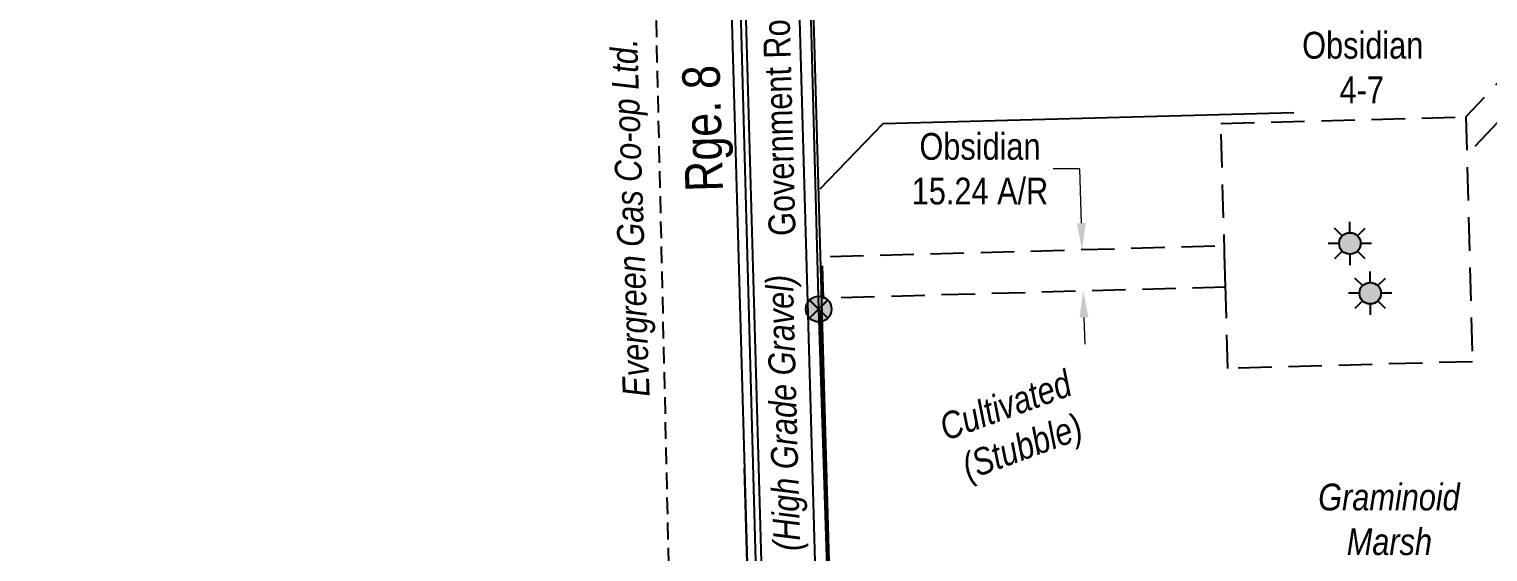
# Model space of a CAD drawing. Extents: x 628501 to 635392, y 5905924 to 5910752.
# Drawn here: x 631317 to 631862, y 5906911 to 5907106 of the extents above; entities that cross this region are included whole.
import ezdxf
from ezdxf.enums import TextEntityAlignment as Align

# ---------------------------------------------------------------- set-up
doc = ezdxf.new("R2010")
doc.units = 0
doc.header["$LTSCALE"] = 5
doc.header["$PDSIZE"] = 0.5
for name, pattern in [('foc-ACCESSROAD', [3.75, 2.5, -1.25]), ('foc-FLOWLINE', [3.75, 2.5, -1.25]), ('POWERLINE5', [7.8, 2.4, -0.6, 0.6, -0.6, 0.6, -0.6, 2.4]), ('UG_PIPE', [1.875, 1.25, -0.625])]:
    doc.linetypes.add(name, pattern=pattern)
doc.layers.get('Defpoints').update_dxf_attribs({"color": 9})
for name, color, linetype in [('AS-FENCE', 48, 'foc-FENCE'), ('AS-PIPE-UG', 44, 'UG_PIPE'), ('AS-PIPE-UG-T', 44, 'Continuous'), ('AS-POWER', 104, 'foc-POWER'), ('AS-POWER-EXISTING', 72, 'POWERLINE5'), ('AS-TELUS', 224, 'foc-TEL'), ('C-AR', 13, 'foc-ACCESSROAD'), ('C-FLOWLINE', 13, 'foc-FLOWLINE'), ('C-WS', 13, 'foc-ACCESSROAD'), ('C-WS-S', 8, 'Continuous'), ('D-TXT', 6, 'Continuous'), ('L-ROAD-T', 7, 'Continuous'), ('L-SEC', 7, 'Continuous'), ('L-TITLEDB', 4, 'Continuous'), ('L-TITLEDB-T', 4, 'Continuous'), ('WETLAND-T', 146, 'Continuous')]:
    doc.layers.add(name, color=color, linetype=linetype)
for name, color, linetype, lineweight in [('C-AR-T', 13, 'Continuous', 9), ('C-WS-T', 13, 'Continuous', 9), ('F-RW-T', 190, 'Continuous', 9), ('T-TEXT', 48, 'Continuous', 18)]:
    doc.layers.add(name, color=color, linetype=linetype, lineweight=lineweight)
doc.styles.add('80CG', font='ARIALN.TTF', dxfattribs={"height": 10})
doc.styles.add('80L', font='ARIALN.TTF', dxfattribs={"height": 10})
doc.styles.add('80LS', font='ARIALNI.TTF', dxfattribs={"height": 10})
doc.styles.add('foc-LtypeFont', font='ARIALN.TTF', dxfattribs={"height": 7.35})
doc.linetypes.add('foc-FENCE', pattern='A,10,-1,["X",foc-LtypeFont,S=0.2,R=0,X=-0.625,Y=-0.75],-1.24', length=12.24)
doc.linetypes.add('foc-POWER', pattern='A,6,-1,["P",foc-LtypeFont,S=0.2,R=0,X=-0.625,Y=-0.75],-1.24,4', length=12.24)
doc.linetypes.add('foc-POWER_BURIED', pattern='A,10,-1,["P",foc-LtypeFont,S=0.2,R=0,X=-0.425,Y=-0.75],-2', length=13)
doc.linetypes.add('foc-TEL', pattern='A,2,-1,["T",foc-LtypeFont,S=0.2,R=0,X=-0.425,Y=-0.75],-1.24,8', length=12.24)
doc.dimstyles.new('Compass 5 000', dxfattribs={"dimscale": 5, "dimtxt": 9, "dimasz": 2, "dimexe": 0.2, "dimexo": 0.0625, "dimgap": 0.5, "dimtad": 0, "dimtih": 1, "dimtoh": 1, "dimzin": 0, "dimdsep": 46, "dimtxsty": '80CG', "dimcen": 0.1, "dimse1": 1, "dimse2": 1, "dimclrd": 256, "dimclrt": 256, "dimaunit": 1, "dimadec": 4, "dimazin": 0, "dimtfac": 0.06, "dimtofl": 0, "dimtmove": 0, "dimatfit": 1, "dimfxl": 0.2, "dimtolj": 1, "dimtzin": 0, "dimlwd": -1, "dimarcsym": 0})

# ---------------------------------------------------------------- blocks, each defined once
blk = doc.blocks.new('POWERPOLE')
h = blk.add_hatch(color=255)
edge = h.paths.add_edge_path()
edge.add_arc((0, 0), 0.96, 0, 360)
at = {"linetype": 'Continuous'}
for p, q in [((0.68, -0.68), (-0.68, 0.68)), ((-0.68, -0.68), (0.68, 0.68))]:
    blk.add_line(p, q, dxfattribs=at)
blk.add_circle((0, 0), 0.96, dxfattribs=at)
blk = doc.blocks.new('*D397')
at = {"layer": 'C-AR-T', "transparency": 16777216}
for p, q in [((631709.55, 5907053.52), (631699.55, 5907053.52)), ((631710.11, 5907033.27), (631709.55, 5907053.52)), ((631711.08, 5906998.05), (631711.36, 5906988.05))]:
    blk.add_line(p, q, dxfattribs=at)
for points in [[(631711.78, 5907033.32), (631708.45, 5907033.23), (631710.39, 5907023.28)], [(631712.75, 5906998.09), (631709.42, 5906998), (631710.81, 5907008.04)]]:
    blk.add_solid(points, dxfattribs=at)
at = {"layer": 'Defpoints', "color": 0, "transparency": 16777216}
for p in [(631643.44, 5907021.43), (631710.39, 5907023.28), (631643.86, 5907006.2)]:
    blk.add_point(p, dxfattribs=at)
at = {"layer": 'C-AR-T', "transparency": 16777216, "insert": (631672.27, 5907053.52), "char_height": 10, "attachment_point": 5, "style": '80CG'}
blk.add_mtext('\\A1;Obsidian\\P15.24 A/R', dxfattribs=at)
blk = doc.blocks.new('*D422')
at = {"layer": 'Defpoints', "color": 0, "transparency": 16777216}
for p in [(631387.5, 5906827.19), (631404.26, 5906827.69), (631387.8, 5906817.14)]:
    blk.add_point(p, dxfattribs=at)
at = {"layer": 'F-RW-T', "transparency": 16777216}
for p, q in [((631402.71, 5906879.06), (631392.71, 5906879.06)), ((631403.96, 5906837.69), (631402.71, 5906879.06)), ((631404.86, 5906807.64), (631405.16, 5906797.65))]:
    blk.add_line(p, q, dxfattribs=at)
for points in [[(631405.62, 5906837.74), (631402.29, 5906837.64), (631404.26, 5906827.69)], [(631406.52, 5906807.69), (631403.19, 5906807.59), (631404.56, 5906817.64)]]:
    blk.add_solid(points, dxfattribs=at)
at = {"layer": 'F-RW-T', "transparency": 16777216, "insert": (631353.63, 5906879.06), "char_height": 10, "attachment_point": 5, "style": '80CG'}
blk.add_mtext('\\A1;Pembina\\P10.06 P/L R/W\\PPlan 1120 MC', dxfattribs=at)
blk = doc.blocks.new('*D433')
at = {"layer": 'Defpoints', "color": 0, "transparency": 16777216}
for p in [(631604.6, 5907306.99), (631583.33, 5906972.99), (631613.79, 5906973.83)]:
    blk.add_point(p, dxfattribs=at)
at = {"layer": 'L-TITLEDB-T', "transparency": 16777216}
for p, q in [((631564.15, 5907305.88), (631554.15, 5907305.6)), ((631614.6, 5907307.27), (631624.59, 5907307.54))]:
    blk.add_line(p, q, dxfattribs=at)
for points in [[(631614.55, 5907308.93), (631614.64, 5907305.6), (631604.6, 5907306.99)], [(631564.1, 5907307.54), (631564.19, 5907304.21), (631574.14, 5907306.15)]]:
    blk.add_solid(points, dxfattribs=at)
at = {"layer": 'L-TITLEDB-T', "transparency": 16777216, "insert": (631660.59, 5907307.54), "char_height": 10, "attachment_point": 5, "style": '80CG', "bg_fill": 3, "box_fill_scale": 1.1, "bg_fill_color": 256, "bg_fill_true_color": 13158600, "bg_fill_transparency": 0}
blk.add_mtext('\\A1;30.48 Road \\PPlan 5805 LZ', dxfattribs=at)
blk = doc.blocks.new('GAS')
h = blk.add_hatch(color=255)
h.dxf.hatch_style = 1
edge = h.paths.add_edge_path()
edge.add_arc((0, 0), 0.9, 0, 360)
for p, q in [((-0.57, 0.57), (-1.14, 1.14)), ((0, 0.81), (0, 1.62)), ((0.57, 0.57), (1.14, 1.14)), ((-0.81, 0), (-1.62, 0)), ((1.62, 0), (0.81, 0)), ((-0.57, -0.57), (-1.14, -1.14)), ((0, -0.81), (0, -1.62)), ((1.14, -1.14), (0.57, -0.57))]:
    blk.add_line(p, q)
blk.add_circle((0, 0), 0.8)

msp = doc.modelspace()

# ---------------------------------------------------------------- linework, layer by layer
at = {"layer": 'AS-FENCE', "flags": 128}
for points in [[(631612.592, 5907000.44), (631615.589, 5906905.741), (631620.367, 5906755.962), (631622.092, 5906702.497)], [(631612.593, 5907000.441), (631615.589, 5906905.743), (631620.367, 5906755.963), (631622.092, 5906702.498)], [(631347.379, 5906809.38), (631457.902, 5906813.578), (631494.868, 5906814.873), (631552.699, 5906816.94), (631587.736, 5906818.39), (631587.072, 5906844.157), (631584.341, 5906941.787)], [(631347.379, 5906809.379), (631457.902, 5906813.577), (631494.868, 5906814.872), (631552.698, 5906816.938), (631587.736, 5906818.389), (631587.072, 5906844.155), (631584.341, 5906941.785)]]:
    msp.add_lwpolyline(points, dxfattribs=at)
at = {"layer": 'AS-PIPE-UG'}
msp.add_lwpolyline([(631557.609, 5906840.236), (631549.224, 5907204.732)], dxfattribs=at)
at = {"layer": 'AS-POWER', "flags": 128}
msp.add_lwpolyline([(631642.889, 5905944.645), (631638.115, 5906115.855), (631620.777, 5906709.453), (631617.604, 5906807.528), (631615.219, 5906904.895), (631612.058, 5907001.184), (631592.89, 5907723.276)], dxfattribs=at)
msp.add_lwpolyline([(631642.889, 5905944.645), (631638.115, 5906115.855), (631620.777, 5906709.453), (631617.604, 5906807.528), (631615.219, 5906904.895), (631612.058, 5907001.184), (631592.89, 5907723.276)], dxfattribs=at)
at = {"layer": 'AS-POWER', "linetype": 'foc-POWER_BURIED', "flags": 128}
msp.add_lwpolyline([(631612.591, 5907046.072), (631636.167, 5907070.533), (631789.485, 5907074.526)], dxfattribs=at)
at = {"layer": 'AS-TELUS', "flags": 128}
msp.add_lwpolyline([(631610.161, 5906115.137), (631566.275, 5907726.334)], dxfattribs=at)
at = {"layer": 'C-AR', "flags": 128}
msp.add_lwpolyline([(631763.928, 5907009.508), (631763.507, 5907024.742), (631613.284, 5907020.6), (631613.704, 5907005.365)], close=True, dxfattribs=at)
at = {"layer": 'C-FLOWLINE', "flags": 128}
msp.add_lwpolyline([(631853.653, 5907072.965), (631854.045, 5907058.734), (632170.147, 5907393.203), (632155.911, 5907392.786)], close=True, dxfattribs=at)
at = {"layer": 'C-WS'}
msp.add_lwpolyline([(631762.247, 5907070.444), (631853.653, 5907072.965), (631856.173, 5906981.56), (631764.768, 5906979.039)], close=True, dxfattribs=at)
at = {"layer": 'L-SEC'}
for p, q in [((631593.142, 5906818.458), (631570.36, 5907622.552)), ((631613.247, 5906819.058), (631590.466, 5907623.122))]:
    msp.add_line(p, q, dxfattribs=at)
at = {"layer": 'L-TITLEDB', "flags": 128}
for points in [[(631587.966, 5906818.304), (631565.184, 5907622.406)], [(631618.424, 5906819.167), (631595.642, 5907623.269)]]:
    msp.add_lwpolyline(points, dxfattribs=at)

# ---------------------------------------------------------------- block references
at = {"layer": 'AS-POWER-EXISTING'}
for p, xscale, yscale, zscale in [((631612.058, 5907001.186), 4.999999999999975, 4.999999999999975, 4.999999999999975), ((631612.058, 5907001.184), 4.999999999999985, 4.999999999999985, 4.999999999999985)]:
    msp.add_blockref('POWERPOLE', p, dxfattribs=dict(at, xscale=xscale, yscale=yscale, zscale=zscale))
at = {"layer": 'C-WS-S', "xscale": 4.999999999999992, "yscale": 4.999999999999992, "zscale": 4.999999999999992}
for p in [(631810.369, 5907025.695), (631817.954, 5907007.093)]:
    msp.add_blockref('GAS', p, dxfattribs=at)

# ---------------------------------------------------------------- texts
at = {"layer": 'AS-PIPE-UG-T', "insert": (631538.943, 5906968), "char_height": 9.9968, "attachment_point": 1, "rotation": 92.01219, "style": '80L'}
msp.add_mtext_dynamic_manual_height_columns('\\pi0.30413;{\\fArial Narrow|b0|i1|c0|p34;Evergreen Gas Co-op Ltd.}', width=132.60562, gutter_width=99.968, heights=[0], dxfattribs=at)
at = {"layer": 'C-WS-T', "insert": (631792.242, 5907104.69), "char_height": 10, "attachment_point": 1, "style": '80L'}
msp.add_mtext_dynamic_manual_height_columns('\\pi0.33279;Obsidian\\P\\pi14.31;4-7', width=44.49914, gutter_width=49.984, heights=[0], dxfattribs=at)
at = {"layer": 'D-TXT', "color": 3, "insert": (631562.315, 5907044.804), "char_height": 14, "attachment_point": 1, "rotation": 91.58194, "style": '80L'}
msp.add_mtext_dynamic_manual_height_columns('Rge. 8', width=73.73168, gutter_width=47.485, heights=[0], dxfattribs=at)
at = {"layer": 'L-ROAD-T', "style": '80L'}
msp.add_text('Government Road Allowance', height=10, rotation=91.58055, dxfattribs=at).set_placement((631596.379, 5907102.972), align=Align.MIDDLE_CENTER)
at = {"layer": 'WETLAND-T', "insert": (631797.968, 5906936.038), "char_height": 10, "attachment_point": 1, "style": '80L', "bg_fill": 2}
msp.add_mtext_dynamic_manual_height_columns('\\pi0.59738;{\\fArial Narrow|b0|i1|c0|p34;Graminoid\\P\\pi11.249;Marsh}', width=53.48672, gutter_width=99.968, heights=[0], dxfattribs=at)

# ---------------------------------------------------------------- dimensions: what is measured, and where the dimension line sits
at = {"layer": 'C-AR-T'}
dim = msp.add_linear_dim(base=(631710.387, 5907023.277), p1=(631643.859, 5907006.197), p2=(631643.439, 5907021.431), angle=91.57946, text='Obsidian\\P15.24 A/R', dimstyle='Compass 5 000', dxfattribs=at)
dim.commit()
dim.dimension.update_dxf_attribs({"geometry": '*D397', "text_midpoint": (631672.271, 5907053.525), "dimtype": 161})
at = {"layer": 'F-RW-T', "color": 3}
dim = msp.add_linear_dim(base=(631404.256, 5906827.692), p1=(631387.803, 5906817.136), p2=(631387.501, 5906827.188), angle=91.7218, text='Pembina\\P10.06 P/L R/W\\PPlan 1120 MC', dimstyle='Compass 5 000', dxfattribs=at)
dim.commit()
dim.dimension.update_dxf_attribs({"geometry": '*D422', "text_midpoint": (631353.626, 5906879.057), "dimtype": 161})

# ---------------------------------------------------------------- next in the draw order: dimensions: what is measured, and where the dimension line sits
at = {"layer": 'L-TITLEDB-T', "color": 5}
dim = msp.add_linear_dim(base=(631604.601, 5907306.993), p1=(631583.329, 5906972.994), p2=(631613.788, 5906973.834), angle=1.5795, text='30.48 Road \\PPlan 5805 LZ', dimstyle='Compass 5 000', override={"dimtfill": 1}, dxfattribs=at)
dim.commit()
dim.dimension.update_dxf_attribs({"geometry": '*D433', "text_midpoint": (631660.593, 5907307.544), "dimtype": 161})

# ---------------------------------------------------------------- next in the draw order: texts
at = {"layer": 'T-TEXT', "style": '80LS'}
msp.add_text('(High Grade Gravel)', height=10, rotation=91.58055, dxfattribs=at).set_placement((631598.804, 5906962.42), align=Align.MIDDLE_CENTER)
at = {"layer": 'T-TEXT', "insert": (631655.598, 5906961.134), "char_height": 9.99574, "attachment_point": 1, "rotation": 20, "style": '80LS', "bg_fill": 2}
msp.add_mtext_dynamic_manual_height_columns('\\pi0.56818;Cultivated\\P\\pi3.3739;(Stubble)', width=51.5787, gutter_width=49.984, heights=[0], dxfattribs=at)

doc.saveas('drawing.dxf')
